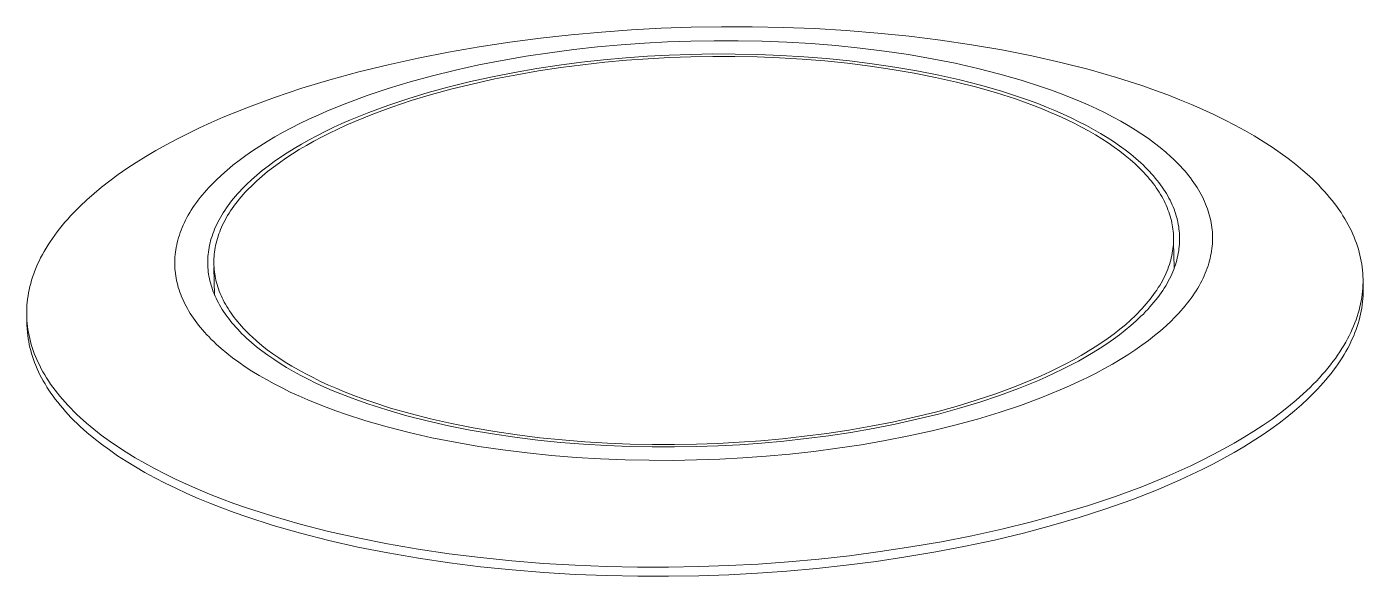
# Model space of a CAD drawing. Header units: millimetres. Extents: x 492 to 7139, y 278 to 5201.
# Drawn here: x 6091.1 to 6111.99, y 2850.26 to 2858.85 of the extents above; entities that cross this region are included whole.
import ezdxf

# ---------------------------------------------------------------- set-up
doc = ezdxf.new("R2010")
doc.units = ezdxf.units.MM
doc.layers.add('ZANO_R', color=7, linetype='Continuous', lineweight=0)

msp = doc.modelspace()

# ---------------------------------------------------------------- linework, layer by layer
at = {"layer": 'ZANO_R'}
for p, q in [((6099.127, 2858.67), (6098.647, 2858.607)), ((6099.605, 2858.723), (6099.127, 2858.67)), ((6100.081, 2858.766), (6099.605, 2858.723)), ((6100.551, 2858.799), (6100.081, 2858.766)), ((6101.015, 2858.824), (6100.551, 2858.799)), ((6101.481, 2858.841), (6101.015, 2858.824)), ((6101.954, 2858.849), (6101.481, 2858.841)), ((6102.435, 2858.848), (6101.954, 2858.849)), ((6102.921, 2858.838), (6102.435, 2858.848)), ((6103.412, 2858.819), (6102.921, 2858.838)), ((6103.904, 2858.79), (6103.412, 2858.819)), ((6104.398, 2858.75), (6103.904, 2858.79)), ((6104.89, 2858.7), (6104.398, 2858.75)), ((6105.379, 2858.64), (6104.89, 2858.7)), ((6097.689, 2858.452), (6097.214, 2858.359)), ((6098.167, 2858.535), (6097.689, 2858.452)), ((6098.647, 2858.607), (6098.167, 2858.535)), ((6098.901, 2858.387), (6099.274, 2858.443)), ((6099.274, 2858.443), (6099.647, 2858.492)), ((6099.647, 2858.492), (6100.018, 2858.533)), ((6100.018, 2858.533), (6100.388, 2858.566)), ((6100.388, 2858.566), (6100.753, 2858.592)), ((6100.753, 2858.592), (6101.114, 2858.612)), ((6101.114, 2858.612), (6101.475, 2858.625)), ((6101.475, 2858.625), (6101.843, 2858.631)), ((6101.843, 2858.631), (6102.216, 2858.63)), ((6102.216, 2858.63), (6102.594, 2858.623)), ((6102.594, 2858.623), (6102.975, 2858.608)), ((6102.975, 2858.608), (6103.357, 2858.585)), ((6103.357, 2858.585), (6103.741, 2858.554)), ((6103.741, 2858.554), (6104.123, 2858.515)), ((6104.123, 2858.515), (6104.503, 2858.468)), ((6104.503, 2858.468), (6104.879, 2858.413)), ((6105.863, 2858.568), (6105.379, 2858.64)), ((6106.339, 2858.486), (6105.863, 2858.568)), ((6106.806, 2858.394), (6106.339, 2858.486)), ((6096.746, 2858.256), (6096.285, 2858.143)), ((6097.214, 2858.359), (6096.746, 2858.256)), ((6097.797, 2858.171), (6098.161, 2858.251)), ((6098.161, 2858.251), (6098.53, 2858.323)), ((6098.53, 2858.323), (6098.901, 2858.387)), ((6099.067, 2858.194), (6099.417, 2858.247)), ((6099.417, 2858.247), (6099.766, 2858.293)), ((6099.443, 2858.211), (6099.788, 2858.256)), ((6099.766, 2858.293), (6100.114, 2858.331)), ((6099.788, 2858.256), (6100.131, 2858.294)), ((6100.114, 2858.331), (6100.46, 2858.362)), ((6100.131, 2858.294), (6100.473, 2858.325)), ((6100.46, 2858.362), (6100.802, 2858.387)), ((6100.473, 2858.325), (6100.811, 2858.349)), ((6100.802, 2858.387), (6101.139, 2858.405)), ((6100.811, 2858.349), (6101.144, 2858.367)), ((6101.139, 2858.405), (6101.478, 2858.417)), ((6101.144, 2858.367), (6101.478, 2858.379)), ((6101.478, 2858.417), (6101.822, 2858.423)), ((6101.478, 2858.379), (6101.819, 2858.384)), ((6101.819, 2858.384), (6102.164, 2858.384)), ((6101.822, 2858.423), (6102.172, 2858.422)), ((6102.164, 2858.384), (6102.513, 2858.377)), ((6102.172, 2858.422), (6102.526, 2858.415)), ((6102.513, 2858.377), (6102.865, 2858.363)), ((6102.526, 2858.415), (6102.882, 2858.401)), ((6102.865, 2858.363), (6103.219, 2858.342)), ((6102.882, 2858.401), (6103.241, 2858.38)), ((6103.219, 2858.342), (6103.574, 2858.314)), ((6103.241, 2858.38), (6103.6, 2858.351)), ((6103.574, 2858.314), (6103.927, 2858.278)), ((6103.6, 2858.351), (6103.958, 2858.315)), ((6103.927, 2858.278), (6104.279, 2858.234)), ((6103.958, 2858.315), (6104.313, 2858.271)), ((6104.279, 2858.234), (6104.626, 2858.183)), ((6104.313, 2858.271), (6104.665, 2858.219)), ((6104.879, 2858.413), (6105.249, 2858.349)), ((6105.249, 2858.349), (6105.611, 2858.278)), ((6105.611, 2858.278), (6105.965, 2858.198)), ((6107.262, 2858.291), (6106.806, 2858.394)), ((6107.705, 2858.178), (6107.262, 2858.291)), ((6095.834, 2858.02), (6095.395, 2857.887)), ((6096.285, 2858.143), (6095.834, 2858.02)), ((6097.089, 2857.987), (6097.439, 2858.083)), ((6097.439, 2858.083), (6097.797, 2858.171)), ((6098.034, 2857.992), (6098.375, 2858.067)), ((6098.077, 2857.959), (6098.414, 2858.033)), ((6098.375, 2858.067), (6098.72, 2858.134)), ((6098.414, 2858.033), (6098.755, 2858.099)), ((6098.72, 2858.134), (6099.067, 2858.194)), ((6098.755, 2858.099), (6099.098, 2858.159)), ((6099.098, 2858.159), (6099.443, 2858.211)), ((6104.626, 2858.183), (6104.968, 2858.124)), ((6104.665, 2858.219), (6105.012, 2858.159)), ((6104.968, 2858.124), (6105.304, 2858.058)), ((6105.012, 2858.159), (6105.352, 2858.092)), ((6105.304, 2858.058), (6105.631, 2857.984)), ((6105.352, 2858.092), (6105.683, 2858.017)), ((6105.683, 2858.017), (6106.005, 2857.935)), ((6105.965, 2858.198), (6106.309, 2858.11)), ((6106.309, 2858.11), (6106.641, 2858.015)), ((6108.132, 2858.055), (6107.705, 2858.178)), ((6108.542, 2857.923), (6108.132, 2858.055)), ((6095.395, 2857.887), (6094.97, 2857.745)), ((6096.418, 2857.774), (6096.748, 2857.884)), ((6096.748, 2857.884), (6097.089, 2857.987)), ((6097.051, 2857.723), (6097.371, 2857.82)), ((6097.371, 2857.82), (6097.699, 2857.909)), ((6097.423, 2857.789), (6097.746, 2857.877)), ((6097.699, 2857.909), (6098.034, 2857.992)), ((6097.746, 2857.877), (6098.077, 2857.959)), ((6105.631, 2857.984), (6105.949, 2857.903)), ((6105.949, 2857.903), (6106.256, 2857.814)), ((6106.005, 2857.935), (6106.316, 2857.846)), ((6106.256, 2857.814), (6106.551, 2857.72)), ((6106.316, 2857.846), (6106.614, 2857.749)), ((6106.641, 2858.015), (6106.96, 2857.912)), ((6106.96, 2857.912), (6107.113, 2857.858)), ((6107.113, 2857.858), (6107.264, 2857.802)), ((6108.74, 2857.854), (6108.542, 2857.923)), ((6108.934, 2857.782), (6108.74, 2857.854)), ((6094.97, 2857.745), (6094.56, 2857.594)), ((6095.796, 2857.533), (6096.1, 2857.656)), ((6096.1, 2857.656), (6096.418, 2857.774)), ((6096.444, 2857.51), (6096.742, 2857.62)), ((6096.742, 2857.62), (6097.051, 2857.723)), ((6096.802, 2857.592), (6097.107, 2857.694)), ((6097.107, 2857.694), (6097.423, 2857.789)), ((6106.551, 2857.72), (6106.693, 2857.67)), ((6106.614, 2857.749), (6106.758, 2857.699)), ((6106.693, 2857.67), (6106.832, 2857.618)), ((6106.758, 2857.699), (6106.899, 2857.647)), ((6106.832, 2857.618), (6106.967, 2857.565)), ((6106.899, 2857.647), (6107.036, 2857.593)), ((6107.264, 2857.802), (6107.41, 2857.745)), ((6107.41, 2857.745), (6107.552, 2857.687)), ((6107.552, 2857.687), (6107.69, 2857.626)), ((6107.69, 2857.626), (6107.823, 2857.565)), ((6109.122, 2857.709), (6108.934, 2857.782)), ((6109.305, 2857.633), (6109.122, 2857.709)), ((6109.482, 2857.556), (6109.305, 2857.633)), ((6094.168, 2857.435), (6093.979, 2857.353)), ((6094.56, 2857.594), (6094.168, 2857.435)), ((6095.367, 2857.336), (6095.506, 2857.403)), ((6095.506, 2857.403), (6095.649, 2857.469)), ((6095.649, 2857.469), (6095.796, 2857.533)), ((6096.022, 2857.334), (6096.159, 2857.394)), ((6096.159, 2857.394), (6096.444, 2857.51)), ((6096.226, 2857.369), (6096.508, 2857.483)), ((6096.508, 2857.483), (6096.802, 2857.592)), ((6106.967, 2857.565), (6107.098, 2857.511)), ((6107.036, 2857.593), (6107.169, 2857.538)), ((6107.098, 2857.511), (6107.226, 2857.455)), ((6107.169, 2857.538), (6107.298, 2857.482)), ((6107.226, 2857.455), (6107.349, 2857.399)), ((6107.298, 2857.482), (6107.423, 2857.424)), ((6107.349, 2857.399), (6107.469, 2857.34)), ((6107.423, 2857.424), (6107.544, 2857.365)), ((6107.823, 2857.565), (6107.953, 2857.502)), ((6107.953, 2857.502), (6108.077, 2857.438)), ((6108.077, 2857.438), (6108.197, 2857.372)), ((6109.654, 2857.476), (6109.482, 2857.556)), ((6109.821, 2857.395), (6109.654, 2857.476)), ((6109.981, 2857.313), (6109.821, 2857.395)), ((6093.617, 2857.182), (6093.443, 2857.094)), ((6093.795, 2857.268), (6093.617, 2857.182)), ((6093.979, 2857.353), (6093.795, 2857.268)), ((6094.976, 2857.128), (6095.102, 2857.199)), ((6095.102, 2857.199), (6095.232, 2857.268)), ((6095.232, 2857.268), (6095.367, 2857.336)), ((6095.632, 2857.146), (6095.758, 2857.21)), ((6095.705, 2857.124), (6095.83, 2857.187)), ((6095.758, 2857.21), (6095.888, 2857.273)), ((6095.83, 2857.187), (6095.958, 2857.249)), ((6095.888, 2857.273), (6096.022, 2857.334)), ((6095.958, 2857.249), (6096.09, 2857.31)), ((6096.09, 2857.31), (6096.226, 2857.369)), ((6107.469, 2857.34), (6107.584, 2857.281)), ((6107.544, 2857.365), (6107.661, 2857.305)), ((6107.584, 2857.281), (6107.695, 2857.22)), ((6107.661, 2857.305), (6107.773, 2857.244)), ((6107.695, 2857.22), (6107.802, 2857.159)), ((6107.773, 2857.244), (6107.881, 2857.182)), ((6107.881, 2857.182), (6107.985, 2857.119)), ((6108.197, 2857.372), (6108.312, 2857.306)), ((6108.312, 2857.306), (6108.423, 2857.238)), ((6108.423, 2857.238), (6108.529, 2857.17)), ((6110.136, 2857.228), (6109.981, 2857.313)), ((6110.284, 2857.143), (6110.136, 2857.228)), ((6093.275, 2857.005), (6093.113, 2856.914)), ((6093.443, 2857.094), (6093.275, 2857.005)), ((6094.626, 2856.91), (6094.738, 2856.984)), ((6094.738, 2856.984), (6094.855, 2857.056)), ((6094.855, 2857.056), (6094.976, 2857.128)), ((6095.278, 2856.948), (6095.392, 2857.015)), ((6095.356, 2856.928), (6095.468, 2856.995)), ((6095.392, 2857.015), (6095.51, 2857.081)), ((6095.468, 2856.995), (6095.585, 2857.06)), ((6095.51, 2857.081), (6095.632, 2857.146)), ((6095.585, 2857.06), (6095.705, 2857.124)), ((6107.802, 2857.159), (6107.904, 2857.096)), ((6107.904, 2857.096), (6108.002, 2857.033)), ((6107.985, 2857.119), (6108.084, 2857.054)), ((6108.002, 2857.033), (6108.095, 2856.969)), ((6108.084, 2857.054), (6108.178, 2856.989)), ((6108.178, 2856.989), (6108.268, 2856.924)), ((6108.529, 2857.17), (6108.629, 2857.1)), ((6108.629, 2857.1), (6108.725, 2857.03)), ((6108.725, 2857.03), (6108.816, 2856.959)), ((6110.426, 2857.056), (6110.284, 2857.143)), ((6110.563, 2856.968), (6110.426, 2857.056)), ((6092.957, 2856.822), (6092.806, 2856.728)), ((6093.113, 2856.914), (6092.957, 2856.822)), ((6094.416, 2856.76), (6094.519, 2856.835)), ((6094.519, 2856.835), (6094.626, 2856.91)), ((6094.963, 2856.741), (6095.064, 2856.811)), ((6095.045, 2856.724), (6095.145, 2856.793)), ((6095.064, 2856.811), (6095.169, 2856.88)), ((6095.145, 2856.793), (6095.248, 2856.861)), ((6095.169, 2856.88), (6095.278, 2856.948)), ((6095.248, 2856.861), (6095.356, 2856.928)), ((6108.095, 2856.969), (6108.184, 2856.904)), ((6108.184, 2856.904), (6108.268, 2856.838)), ((6108.268, 2856.924), (6108.353, 2856.857)), ((6108.268, 2856.838), (6108.347, 2856.772)), ((6108.347, 2856.772), (6108.422, 2856.705)), ((6108.353, 2856.857), (6108.434, 2856.79)), ((6108.434, 2856.79), (6108.509, 2856.722)), ((6108.816, 2856.959), (6108.902, 2856.887)), ((6108.902, 2856.887), (6108.983, 2856.815)), ((6108.983, 2856.815), (6109.022, 2856.779)), ((6109.022, 2856.779), (6109.059, 2856.743)), ((6110.692, 2856.878), (6110.563, 2856.968)), ((6110.816, 2856.788), (6110.692, 2856.878)), ((6110.933, 2856.696), (6110.816, 2856.788)), ((6092.662, 2856.633), (6092.524, 2856.537)), ((6092.806, 2856.728), (6092.662, 2856.633)), ((6094.139, 2856.53), (6094.226, 2856.608)), ((6094.226, 2856.608), (6094.319, 2856.684)), ((6094.319, 2856.684), (6094.416, 2856.76)), ((6094.69, 2856.528), (6094.776, 2856.6)), ((6094.775, 2856.513), (6094.86, 2856.584)), ((6094.776, 2856.6), (6094.867, 2856.671)), ((6094.86, 2856.584), (6094.951, 2856.654)), ((6094.867, 2856.671), (6094.963, 2856.741)), ((6094.951, 2856.654), (6095.045, 2856.724)), ((6108.422, 2856.705), (6108.458, 2856.672)), ((6108.458, 2856.672), (6108.492, 2856.638)), ((6108.492, 2856.638), (6108.526, 2856.604)), ((6108.509, 2856.722), (6108.546, 2856.688)), ((6108.526, 2856.604), (6108.558, 2856.57)), ((6108.546, 2856.688), (6108.581, 2856.654)), ((6108.558, 2856.57), (6108.589, 2856.536)), ((6108.581, 2856.654), (6108.614, 2856.62)), ((6108.614, 2856.62), (6108.647, 2856.586)), ((6108.647, 2856.586), (6108.679, 2856.551)), ((6109.059, 2856.743), (6109.096, 2856.706)), ((6109.096, 2856.706), (6109.13, 2856.669)), ((6109.13, 2856.669), (6109.164, 2856.633)), ((6109.164, 2856.633), (6109.197, 2856.596)), ((6109.197, 2856.596), (6109.228, 2856.559)), ((6109.228, 2856.559), (6109.258, 2856.522)), ((6111.044, 2856.604), (6110.933, 2856.696)), ((6111.148, 2856.511), (6111.044, 2856.604)), ((6092.392, 2856.44), (6092.266, 2856.342)), ((6092.524, 2856.537), (6092.392, 2856.44)), ((6093.942, 2856.336), (6093.979, 2856.375)), ((6093.979, 2856.375), (6094.056, 2856.453)), ((6094.056, 2856.453), (6094.139, 2856.53)), ((6094.458, 2856.31), (6094.53, 2856.383)), ((6094.53, 2856.383), (6094.608, 2856.456)), ((6094.546, 2856.298), (6094.618, 2856.37)), ((6094.608, 2856.456), (6094.69, 2856.528)), ((6094.618, 2856.37), (6094.694, 2856.442)), ((6094.694, 2856.442), (6094.775, 2856.513)), ((6108.589, 2856.536), (6108.619, 2856.502)), ((6108.619, 2856.502), (6108.648, 2856.468)), ((6108.648, 2856.468), (6108.676, 2856.434)), ((6108.676, 2856.434), (6108.702, 2856.4)), ((6108.679, 2856.551), (6108.709, 2856.517)), ((6108.702, 2856.4), (6108.728, 2856.366)), ((6108.709, 2856.517), (6108.738, 2856.482)), ((6108.728, 2856.366), (6108.752, 2856.332)), ((6108.738, 2856.482), (6108.766, 2856.448)), ((6108.766, 2856.448), (6108.793, 2856.413)), ((6108.793, 2856.413), (6108.819, 2856.379)), ((6108.819, 2856.379), (6108.844, 2856.344)), ((6108.844, 2856.344), (6108.867, 2856.309)), ((6109.258, 2856.522), (6109.287, 2856.485)), ((6109.287, 2856.485), (6109.314, 2856.448)), ((6109.314, 2856.448), (6109.34, 2856.411)), ((6109.34, 2856.411), (6109.366, 2856.374)), ((6109.366, 2856.374), (6109.39, 2856.337)), ((6111.198, 2856.464), (6111.148, 2856.511)), ((6111.246, 2856.418), (6111.198, 2856.464)), ((6111.293, 2856.371), (6111.246, 2856.418)), ((6111.338, 2856.323), (6111.293, 2856.371)), ((6092.035, 2856.144), (6091.929, 2856.045)), ((6092.147, 2856.244), (6092.035, 2856.144)), ((6092.266, 2856.342), (6092.147, 2856.244)), ((6093.748, 2856.1), (6093.777, 2856.14)), ((6093.777, 2856.14), (6093.808, 2856.179)), ((6093.808, 2856.179), (6093.839, 2856.218)), ((6093.839, 2856.218), (6093.872, 2856.258)), ((6093.872, 2856.258), (6093.907, 2856.297)), ((6093.907, 2856.297), (6093.942, 2856.336)), ((6094.298, 2856.127), (6094.327, 2856.163)), ((6094.327, 2856.163), (6094.358, 2856.2)), ((6094.358, 2856.2), (6094.39, 2856.237)), ((6094.388, 2856.117), (6094.417, 2856.153)), ((6094.39, 2856.237), (6094.424, 2856.273)), ((6094.417, 2856.153), (6094.448, 2856.189)), ((6094.424, 2856.273), (6094.458, 2856.31)), ((6094.448, 2856.189), (6094.479, 2856.226)), ((6094.479, 2856.226), (6094.512, 2856.262)), ((6094.512, 2856.262), (6094.546, 2856.298)), ((6108.752, 2856.332), (6108.776, 2856.297)), ((6108.776, 2856.297), (6108.798, 2856.263)), ((6108.798, 2856.263), (6108.819, 2856.229)), ((6108.819, 2856.229), (6108.839, 2856.195)), ((6108.839, 2856.195), (6108.858, 2856.16)), ((6108.858, 2856.16), (6108.875, 2856.126)), ((6108.867, 2856.309), (6108.89, 2856.275)), ((6108.89, 2856.275), (6108.911, 2856.24)), ((6108.911, 2856.24), (6108.931, 2856.205)), ((6108.931, 2856.205), (6108.95, 2856.171)), ((6108.95, 2856.171), (6108.969, 2856.136)), ((6108.969, 2856.136), (6108.985, 2856.101)), ((6109.39, 2856.337), (6109.412, 2856.3)), ((6109.412, 2856.3), (6109.434, 2856.263)), ((6109.434, 2856.263), (6109.454, 2856.226)), ((6109.454, 2856.226), (6109.474, 2856.189)), ((6109.474, 2856.189), (6109.492, 2856.152)), ((6109.492, 2856.152), (6109.509, 2856.115)), ((6111.381, 2856.276), (6111.338, 2856.323)), ((6111.423, 2856.229), (6111.381, 2856.276)), ((6111.463, 2856.181), (6111.423, 2856.229)), ((6111.502, 2856.134), (6111.463, 2856.181)), ((6091.829, 2855.944), (6091.782, 2855.894)), ((6091.929, 2856.045), (6091.829, 2855.944)), ((6093.621, 2855.904), (6093.644, 2855.943)), ((6093.644, 2855.943), (6093.668, 2855.982)), ((6093.668, 2855.982), (6093.694, 2856.022)), ((6093.694, 2856.022), (6093.72, 2856.061)), ((6093.72, 2856.061), (6093.748, 2856.1)), ((6094.144, 2855.906), (6094.167, 2855.942)), ((6094.167, 2855.942), (6094.191, 2855.979)), ((6094.191, 2855.979), (6094.216, 2856.016)), ((6094.216, 2856.016), (6094.242, 2856.053)), ((6094.236, 2855.899), (6094.259, 2855.935)), ((6094.242, 2856.053), (6094.269, 2856.09)), ((6094.259, 2855.935), (6094.282, 2855.971)), ((6094.269, 2856.09), (6094.298, 2856.127)), ((6094.282, 2855.971), (6094.307, 2856.008)), ((6094.307, 2856.008), (6094.333, 2856.044)), ((6094.333, 2856.044), (6094.36, 2856.081)), ((6094.36, 2856.081), (6094.388, 2856.117)), ((6108.875, 2856.126), (6108.892, 2856.092)), ((6108.892, 2856.092), (6108.908, 2856.058)), ((6108.908, 2856.058), (6108.922, 2856.024)), ((6108.922, 2856.024), (6108.936, 2855.989)), ((6108.936, 2855.989), (6108.949, 2855.955)), ((6108.949, 2855.955), (6108.96, 2855.921)), ((6108.985, 2856.101), (6109.001, 2856.067)), ((6109.001, 2856.067), (6109.016, 2856.032)), ((6109.016, 2856.032), (6109.03, 2855.998)), ((6109.03, 2855.998), (6109.043, 2855.963)), ((6109.043, 2855.963), (6109.054, 2855.929)), ((6109.054, 2855.929), (6109.065, 2855.894)), ((6109.509, 2856.115), (6109.524, 2856.078)), ((6109.524, 2856.078), (6109.539, 2856.041)), ((6109.539, 2856.041), (6109.553, 2856.004)), ((6109.553, 2856.004), (6109.565, 2855.968)), ((6109.565, 2855.968), (6109.577, 2855.931)), ((6109.577, 2855.931), (6109.587, 2855.894)), ((6111.539, 2856.086), (6111.502, 2856.134)), ((6111.574, 2856.039), (6111.539, 2856.086)), ((6111.608, 2855.991), (6111.574, 2856.039)), ((6111.641, 2855.943), (6111.608, 2855.991)), ((6111.671, 2855.896), (6111.641, 2855.943)), ((6091.649, 2855.742), (6091.608, 2855.692)), ((6091.692, 2855.793), (6091.649, 2855.742)), ((6091.736, 2855.843), (6091.692, 2855.793)), ((6091.782, 2855.894), (6091.736, 2855.843)), ((6093.525, 2855.709), (6093.541, 2855.748)), ((6093.541, 2855.748), (6093.56, 2855.787)), ((6093.56, 2855.787), (6093.579, 2855.826)), ((6093.579, 2855.826), (6093.599, 2855.865)), ((6093.599, 2855.865), (6093.621, 2855.904)), ((6094.033, 2855.686), (6094.048, 2855.722)), ((6094.048, 2855.722), (6094.065, 2855.759)), ((6094.065, 2855.759), (6094.083, 2855.796)), ((6094.083, 2855.796), (6094.102, 2855.832)), ((6094.102, 2855.832), (6094.123, 2855.869)), ((6094.123, 2855.869), (6094.144, 2855.906)), ((6094.126, 2855.682), (6094.142, 2855.718)), ((6094.142, 2855.718), (6094.158, 2855.754)), ((6094.158, 2855.754), (6094.176, 2855.79)), ((6094.176, 2855.79), (6094.195, 2855.826)), ((6094.195, 2855.826), (6094.215, 2855.863)), ((6094.215, 2855.863), (6094.236, 2855.899)), ((6108.96, 2855.921), (6108.971, 2855.888)), ((6108.971, 2855.888), (6108.98, 2855.854)), ((6108.98, 2855.854), (6108.989, 2855.82)), ((6108.989, 2855.82), (6108.996, 2855.786)), ((6108.996, 2855.786), (6109.003, 2855.753)), ((6109.003, 2855.753), (6109.008, 2855.719)), ((6109.008, 2855.719), (6109.013, 2855.686)), ((6109.065, 2855.894), (6109.075, 2855.86)), ((6109.075, 2855.86), (6109.083, 2855.826)), ((6109.083, 2855.826), (6109.091, 2855.792)), ((6109.091, 2855.792), (6109.097, 2855.758)), ((6109.097, 2855.758), (6109.103, 2855.724)), ((6109.103, 2855.724), (6109.108, 2855.69)), ((6109.587, 2855.894), (6109.596, 2855.858)), ((6109.596, 2855.858), (6109.604, 2855.822)), ((6109.604, 2855.822), (6109.611, 2855.785)), ((6109.611, 2855.785), (6109.617, 2855.749)), ((6109.617, 2855.749), (6109.622, 2855.713)), ((6111.701, 2855.848), (6111.671, 2855.896)), ((6111.729, 2855.8), (6111.701, 2855.848)), ((6111.755, 2855.752), (6111.729, 2855.8)), ((6111.78, 2855.705), (6111.755, 2855.752)), ((6091.496, 2855.54), (6091.461, 2855.489)), ((6091.532, 2855.591), (6091.496, 2855.54)), ((6091.569, 2855.641), (6091.532, 2855.591)), ((6091.608, 2855.692), (6091.569, 2855.641)), ((6093.448, 2855.477), (6093.458, 2855.515)), ((6093.458, 2855.515), (6093.469, 2855.554)), ((6093.469, 2855.554), (6093.481, 2855.592)), ((6093.481, 2855.592), (6093.495, 2855.631)), ((6093.495, 2855.631), (6093.509, 2855.67)), ((6093.509, 2855.67), (6093.525, 2855.709)), ((6093.97, 2855.505), (6093.981, 2855.541)), ((6093.981, 2855.541), (6093.992, 2855.577)), ((6093.992, 2855.577), (6094.004, 2855.613)), ((6094.004, 2855.613), (6094.018, 2855.65)), ((6094.018, 2855.65), (6094.033, 2855.686)), ((6094.065, 2855.503), (6094.075, 2855.539)), ((6094.075, 2855.539), (6094.086, 2855.574)), ((6094.086, 2855.574), (6094.098, 2855.61)), ((6094.098, 2855.61), (6094.112, 2855.646)), ((6094.112, 2855.646), (6094.126, 2855.682)), ((6109.013, 2855.686), (6109.017, 2855.652)), ((6109.017, 2855.652), (6109.02, 2855.619)), ((6109.02, 2855.619), (6109.022, 2855.585)), ((6109.022, 2855.585), (6109.023, 2855.551)), ((6109.023, 2855.517), (6109.022, 2855.483)), ((6109.023, 2855.551), (6109.023, 2855.517)), ((6109.108, 2855.69), (6109.112, 2855.656)), ((6109.112, 2855.656), (6109.115, 2855.622)), ((6109.115, 2855.622), (6109.117, 2855.588)), ((6109.117, 2855.588), (6109.118, 2855.554)), ((6109.118, 2855.519), (6109.117, 2855.484)), ((6109.118, 2855.554), (6109.118, 2855.519)), ((6109.622, 2855.713), (6109.627, 2855.677)), ((6109.627, 2855.677), (6109.63, 2855.641)), ((6109.63, 2855.641), (6109.632, 2855.604)), ((6109.632, 2855.604), (6109.633, 2855.567)), ((6109.633, 2855.53), (6109.632, 2855.493)), ((6109.633, 2855.567), (6109.633, 2855.53)), ((6111.803, 2855.657), (6111.78, 2855.705)), ((6111.825, 2855.609), (6111.803, 2855.657)), ((6111.845, 2855.562), (6111.825, 2855.609)), ((6111.864, 2855.514), (6111.845, 2855.562)), ((6111.882, 2855.467), (6111.864, 2855.514)), ((6091.368, 2855.338), (6091.34, 2855.287)), ((6091.397, 2855.388), (6091.368, 2855.338)), ((6091.428, 2855.439), (6091.397, 2855.388)), ((6091.461, 2855.489), (6091.428, 2855.439)), ((6093.416, 2855.287), (6093.42, 2855.325)), ((6093.42, 2855.325), (6093.426, 2855.363)), ((6093.426, 2855.363), (6093.432, 2855.401)), ((6093.432, 2855.401), (6093.44, 2855.439)), ((6093.44, 2855.439), (6093.448, 2855.477)), ((6093.931, 2855.292), (6093.935, 2855.327)), ((6093.935, 2855.327), (6093.94, 2855.362)), ((6093.94, 2855.362), (6093.946, 2855.398)), ((6093.946, 2855.398), (6093.953, 2855.433)), ((6093.953, 2855.433), (6093.961, 2855.469)), ((6093.961, 2855.469), (6093.97, 2855.505)), ((6094.026, 2855.292), (6094.03, 2855.327)), ((6094.03, 2855.327), (6094.035, 2855.362)), ((6094.035, 2855.362), (6094.041, 2855.397)), ((6094.041, 2855.397), (6094.048, 2855.432)), ((6094.048, 2855.432), (6094.056, 2855.468)), ((6094.056, 2855.468), (6094.065, 2855.503)), ((6109.002, 2855.309), (6108.995, 2855.274)), ((6109.008, 2855.344), (6109.002, 2855.309)), ((6109.013, 2855.379), (6109.008, 2855.344)), ((6109.017, 2855.414), (6109.013, 2855.379)), ((6109.02, 2855.448), (6109.017, 2855.414)), ((6109.022, 2855.483), (6109.02, 2855.448)), ((6109.024, 2855.483), (6109.035, 2855.081)), ((6109.097, 2855.308), (6109.09, 2855.273)), ((6109.103, 2855.344), (6109.097, 2855.308)), ((6109.108, 2855.379), (6109.103, 2855.344)), ((6109.112, 2855.414), (6109.108, 2855.379)), ((6109.115, 2855.449), (6109.112, 2855.414)), ((6109.117, 2855.484), (6109.115, 2855.449)), ((6109.611, 2855.305), (6109.603, 2855.267)), ((6109.617, 2855.343), (6109.611, 2855.305)), ((6109.622, 2855.381), (6109.617, 2855.343)), ((6109.627, 2855.419), (6109.622, 2855.381)), ((6109.63, 2855.456), (6109.627, 2855.419)), ((6109.632, 2855.493), (6109.63, 2855.456)), ((6111.898, 2855.42), (6111.882, 2855.467)), ((6111.912, 2855.373), (6111.898, 2855.42)), ((6111.926, 2855.325), (6111.912, 2855.373)), ((6111.937, 2855.278), (6111.926, 2855.325)), ((6091.265, 2855.136), (6091.244, 2855.086)), ((6091.289, 2855.187), (6091.265, 2855.136)), ((6091.313, 2855.237), (6091.289, 2855.187)), ((6091.34, 2855.287), (6091.313, 2855.237)), ((6093.41, 2855.176), (6093.411, 2855.213)), ((6093.41, 2855.139), (6093.41, 2855.176)), ((6093.411, 2855.102), (6093.41, 2855.139)), ((6093.411, 2855.213), (6093.413, 2855.25)), ((6093.413, 2855.065), (6093.411, 2855.102)), ((6093.413, 2855.25), (6093.416, 2855.287)), ((6093.925, 2855.187), (6093.926, 2855.222)), ((6093.925, 2855.152), (6093.925, 2855.187)), ((6093.926, 2855.118), (6093.925, 2855.152)), ((6093.926, 2855.222), (6093.928, 2855.257)), ((6093.928, 2855.084), (6093.926, 2855.118)), ((6093.928, 2855.257), (6093.931, 2855.292)), ((6094.02, 2855.189), (6094.021, 2855.223)), ((6094.02, 2855.155), (6094.02, 2855.189)), ((6094.021, 2855.121), (6094.02, 2855.155)), ((6094.021, 2855.223), (6094.023, 2855.258)), ((6094.023, 2855.087), (6094.021, 2855.121)), ((6094.023, 2855.258), (6094.026, 2855.292)), ((6108.945, 2855.096), (6108.932, 2855.06)), ((6108.957, 2855.132), (6108.945, 2855.096)), ((6108.968, 2855.167), (6108.957, 2855.132)), ((6108.978, 2855.203), (6108.968, 2855.167)), ((6108.987, 2855.238), (6108.978, 2855.203)), ((6108.995, 2855.274), (6108.987, 2855.238)), ((6109.039, 2855.093), (6109.025, 2855.056)), ((6109.051, 2855.129), (6109.039, 2855.093)), ((6109.063, 2855.165), (6109.051, 2855.129)), ((6109.073, 2855.201), (6109.063, 2855.165)), ((6109.082, 2855.237), (6109.073, 2855.201)), ((6109.09, 2855.273), (6109.082, 2855.237)), ((6109.562, 2855.114), (6109.549, 2855.075)), ((6109.574, 2855.152), (6109.562, 2855.114)), ((6109.585, 2855.191), (6109.574, 2855.152)), ((6109.595, 2855.229), (6109.585, 2855.191)), ((6109.603, 2855.267), (6109.595, 2855.229)), ((6111.948, 2855.232), (6111.937, 2855.278)), ((6111.957, 2855.185), (6111.948, 2855.232)), ((6111.965, 2855.138), (6111.957, 2855.185)), ((6111.971, 2855.092), (6111.965, 2855.138)), ((6111.977, 2855.045), (6111.971, 2855.092)), ((6091.172, 2854.887), (6091.158, 2854.837)), ((6091.188, 2854.936), (6091.172, 2854.887)), ((6091.205, 2854.986), (6091.188, 2854.936)), ((6091.223, 2855.036), (6091.205, 2854.986)), ((6091.244, 2855.086), (6091.223, 2855.036)), ((6093.416, 2855.029), (6093.413, 2855.065)), ((6093.42, 2854.993), (6093.416, 2855.029)), ((6093.425, 2854.957), (6093.42, 2854.993)), ((6093.431, 2854.921), (6093.425, 2854.957)), ((6093.438, 2854.884), (6093.431, 2854.921)), ((6093.446, 2854.848), (6093.438, 2854.884)), ((6093.93, 2855.05), (6093.928, 2855.084)), ((6093.934, 2855.016), (6093.93, 2855.05)), ((6093.939, 2854.982), (6093.934, 2855.016)), ((6093.944, 2854.948), (6093.939, 2854.982)), ((6093.951, 2854.914), (6093.944, 2854.948)), ((6093.959, 2854.88), (6093.951, 2854.914)), ((6094.033, 2854.656), (6094.022, 2855.087)), ((6094.025, 2855.054), (6094.023, 2855.087)), ((6094.029, 2855.02), (6094.025, 2855.054)), ((6094.034, 2854.987), (6094.029, 2855.02)), ((6094.039, 2854.953), (6094.034, 2854.987)), ((6094.046, 2854.92), (6094.039, 2854.953)), ((6094.053, 2854.886), (6094.046, 2854.92)), ((6094.062, 2854.852), (6094.053, 2854.886)), ((6108.867, 2854.916), (6108.849, 2854.88)), ((6108.885, 2854.952), (6108.867, 2854.916)), ((6108.902, 2854.988), (6108.885, 2854.952)), ((6108.917, 2855.024), (6108.902, 2854.988)), ((6108.932, 2855.06), (6108.917, 2855.024)), ((6108.96, 2854.91), (6108.941, 2854.874)), ((6108.978, 2854.947), (6108.96, 2854.91)), ((6108.995, 2854.984), (6108.978, 2854.947)), ((6109.011, 2855.02), (6108.995, 2854.984)), ((6109.025, 2855.056), (6109.011, 2855.02)), ((6109.484, 2854.919), (6109.465, 2854.88)), ((6109.502, 2854.958), (6109.484, 2854.919)), ((6109.519, 2854.997), (6109.502, 2854.958)), ((6109.534, 2855.036), (6109.519, 2854.997)), ((6109.549, 2855.075), (6109.534, 2855.036)), ((6111.981, 2854.999), (6111.977, 2855.045)), ((6111.983, 2854.951), (6111.981, 2854.999)), ((6111.985, 2854.904), (6111.983, 2854.951)), ((6111.985, 2854.857), (6111.985, 2854.904)), ((6091.124, 2854.69), (6091.116, 2854.641)), ((6091.134, 2854.739), (6091.124, 2854.69)), ((6091.145, 2854.788), (6091.134, 2854.739)), ((6091.158, 2854.837), (6091.145, 2854.788)), ((6093.455, 2854.812), (6093.446, 2854.848)), ((6093.465, 2854.775), (6093.455, 2854.812)), ((6093.476, 2854.738), (6093.465, 2854.775)), ((6093.489, 2854.702), (6093.476, 2854.738)), ((6093.502, 2854.665), (6093.489, 2854.702)), ((6093.967, 2854.846), (6093.959, 2854.88)), ((6093.977, 2854.812), (6093.967, 2854.846)), ((6093.987, 2854.777), (6093.977, 2854.812)), ((6093.999, 2854.743), (6093.987, 2854.777)), ((6094.012, 2854.708), (6093.999, 2854.743)), ((6094.025, 2854.674), (6094.012, 2854.708)), ((6094.04, 2854.639), (6094.025, 2854.674)), ((6094.071, 2854.818), (6094.062, 2854.852)), ((6094.082, 2854.785), (6094.071, 2854.818)), ((6094.093, 2854.751), (6094.082, 2854.785)), ((6094.105, 2854.716), (6094.093, 2854.751)), ((6094.119, 2854.682), (6094.105, 2854.716)), ((6094.134, 2854.648), (6094.119, 2854.682)), ((6108.737, 2854.698), (6108.711, 2854.662)), ((6108.762, 2854.734), (6108.737, 2854.698)), ((6108.785, 2854.771), (6108.762, 2854.734)), ((6108.807, 2854.807), (6108.785, 2854.771)), ((6108.828, 2854.69), (6108.802, 2854.653)), ((6108.829, 2854.843), (6108.807, 2854.807)), ((6108.853, 2854.727), (6108.828, 2854.69)), ((6108.849, 2854.88), (6108.829, 2854.843)), ((6108.877, 2854.763), (6108.853, 2854.727)), ((6108.9, 2854.8), (6108.877, 2854.763)), ((6108.921, 2854.837), (6108.9, 2854.8)), ((6108.941, 2854.874), (6108.921, 2854.837)), ((6109.351, 2854.684), (6109.324, 2854.645)), ((6109.376, 2854.723), (6109.351, 2854.684)), ((6109.4, 2854.763), (6109.376, 2854.723)), ((6109.423, 2854.802), (6109.4, 2854.763)), ((6109.445, 2854.841), (6109.423, 2854.802)), ((6109.465, 2854.88), (6109.445, 2854.841)), ((6111.972, 2854.664), (6111.977, 2854.713)), ((6111.977, 2854.713), (6111.981, 2854.761)), ((6111.981, 2854.761), (6111.984, 2854.809)), ((6111.984, 2854.809), (6111.985, 2854.857)), ((6111.986, 2854.856), (6111.988, 2854.779)), ((6111.986, 2854.64), (6111.988, 2854.687)), ((6111.989, 2854.733), (6111.988, 2854.779)), ((6111.988, 2854.687), (6111.989, 2854.733)), ((6091.099, 2854.496), (6091.097, 2854.448)), ((6091.104, 2854.544), (6091.099, 2854.496)), ((6091.109, 2854.592), (6091.104, 2854.544)), ((6091.116, 2854.641), (6091.109, 2854.592)), ((6093.517, 2854.628), (6093.502, 2854.665)), ((6093.533, 2854.591), (6093.517, 2854.628)), ((6093.549, 2854.554), (6093.533, 2854.591)), ((6093.567, 2854.517), (6093.549, 2854.554)), ((6093.587, 2854.48), (6093.567, 2854.517)), ((6093.607, 2854.443), (6093.587, 2854.48)), ((6094.056, 2854.605), (6094.04, 2854.639)), ((6094.073, 2854.57), (6094.056, 2854.605)), ((6094.091, 2854.535), (6094.073, 2854.57)), ((6094.11, 2854.501), (6094.091, 2854.535)), ((6094.13, 2854.466), (6094.11, 2854.501)), ((6094.151, 2854.431), (6094.13, 2854.466)), ((6094.149, 2854.614), (6094.134, 2854.648)), ((6094.166, 2854.58), (6094.149, 2854.614)), ((6094.184, 2854.546), (6094.166, 2854.58)), ((6094.202, 2854.511), (6094.184, 2854.546)), ((6094.222, 2854.477), (6094.202, 2854.511)), ((6094.243, 2854.443), (6094.222, 2854.477)), ((6108.565, 2854.48), (6108.532, 2854.444)), ((6108.597, 2854.516), (6108.565, 2854.48)), ((6108.627, 2854.553), (6108.597, 2854.516)), ((6108.654, 2854.469), (6108.621, 2854.432)), ((6108.656, 2854.589), (6108.627, 2854.553)), ((6108.686, 2854.506), (6108.654, 2854.469)), ((6108.684, 2854.625), (6108.656, 2854.589)), ((6108.711, 2854.662), (6108.684, 2854.625)), ((6108.717, 2854.543), (6108.686, 2854.506)), ((6108.747, 2854.579), (6108.717, 2854.543)), ((6108.775, 2854.616), (6108.747, 2854.579)), ((6108.802, 2854.653), (6108.775, 2854.616)), ((6109.205, 2854.488), (6109.172, 2854.448)), ((6109.237, 2854.527), (6109.205, 2854.488)), ((6109.267, 2854.566), (6109.237, 2854.527)), ((6109.296, 2854.605), (6109.267, 2854.566)), ((6109.324, 2854.645), (6109.296, 2854.605)), ((6111.924, 2854.419), (6111.936, 2854.469)), ((6111.936, 2854.469), (6111.947, 2854.518)), ((6111.947, 2854.518), (6111.957, 2854.567)), ((6111.957, 2854.567), (6111.965, 2854.616)), ((6111.965, 2854.616), (6111.972, 2854.664)), ((6111.965, 2854.452), (6111.972, 2854.5)), ((6111.972, 2854.5), (6111.978, 2854.547)), ((6111.978, 2854.547), (6111.983, 2854.594)), ((6111.983, 2854.594), (6111.986, 2854.64)), ((6091.097, 2854.448), (6091.095, 2854.4)), ((6091.095, 2854.4), (6091.095, 2854.352)), ((6091.095, 2854.352), (6091.097, 2854.305)), ((6091.097, 2854.305), (6091.099, 2854.258)), ((6091.099, 2854.187), (6091.098, 2854.258)), ((6091.099, 2854.258), (6091.103, 2854.211)), ((6093.628, 2854.406), (6093.607, 2854.443)), ((6093.651, 2854.369), (6093.628, 2854.406)), ((6093.675, 2854.332), (6093.651, 2854.369)), ((6093.7, 2854.294), (6093.675, 2854.332)), ((6093.726, 2854.257), (6093.7, 2854.294)), ((6093.754, 2854.22), (6093.726, 2854.257)), ((6094.173, 2854.396), (6094.151, 2854.431)), ((6094.197, 2854.362), (6094.173, 2854.396)), ((6094.222, 2854.327), (6094.197, 2854.362)), ((6094.247, 2854.292), (6094.222, 2854.327)), ((6094.265, 2854.408), (6094.243, 2854.443)), ((6094.274, 2854.258), (6094.247, 2854.292)), ((6094.289, 2854.374), (6094.265, 2854.408)), ((6094.302, 2854.223), (6094.274, 2854.258)), ((6094.313, 2854.34), (6094.289, 2854.374)), ((6094.338, 2854.306), (6094.313, 2854.34)), ((6094.365, 2854.271), (6094.338, 2854.306)), ((6094.393, 2854.237), (6094.365, 2854.271)), ((6108.351, 2854.264), (6108.27, 2854.192)), ((6108.427, 2854.336), (6108.351, 2854.264)), ((6108.463, 2854.372), (6108.427, 2854.336)), ((6108.514, 2854.323), (6108.437, 2854.25)), ((6108.498, 2854.408), (6108.463, 2854.372)), ((6108.532, 2854.444), (6108.498, 2854.408)), ((6108.551, 2854.359), (6108.514, 2854.323)), ((6108.587, 2854.396), (6108.551, 2854.359)), ((6108.621, 2854.432), (6108.587, 2854.396)), ((6109.028, 2854.292), (6108.989, 2854.253)), ((6109.066, 2854.331), (6109.028, 2854.292)), ((6109.103, 2854.37), (6109.066, 2854.331)), ((6109.138, 2854.409), (6109.103, 2854.37)), ((6109.172, 2854.448), (6109.138, 2854.409)), ((6111.859, 2854.22), (6111.877, 2854.27)), ((6111.877, 2854.27), (6111.894, 2854.32)), ((6111.894, 2854.32), (6111.909, 2854.37)), ((6111.909, 2854.37), (6111.924, 2854.419)), ((6111.909, 2854.213), (6111.923, 2854.261)), ((6111.923, 2854.261), (6111.936, 2854.309)), ((6111.936, 2854.309), (6111.947, 2854.357)), ((6111.947, 2854.357), (6111.957, 2854.405)), ((6111.957, 2854.405), (6111.965, 2854.452)), ((6091.099, 2854.187), (6091.102, 2854.132)), ((6091.102, 2854.132), (6091.106, 2854.077)), ((6091.103, 2854.211), (6091.108, 2854.165)), ((6091.106, 2854.077), (6091.112, 2854.022)), ((6091.108, 2854.165), (6091.114, 2854.118)), ((6091.114, 2854.118), (6091.122, 2854.072)), ((6091.122, 2854.072), (6091.131, 2854.025)), ((6093.783, 2854.183), (6093.754, 2854.22)), ((6093.813, 2854.147), (6093.783, 2854.183)), ((6093.844, 2854.11), (6093.813, 2854.147)), ((6093.876, 2854.073), (6093.844, 2854.11)), ((6093.91, 2854.036), (6093.876, 2854.073)), ((6094.331, 2854.189), (6094.302, 2854.223)), ((6094.362, 2854.154), (6094.331, 2854.189)), ((6094.393, 2854.12), (6094.362, 2854.154)), ((6094.421, 2854.203), (6094.393, 2854.237)), ((6094.426, 2854.086), (6094.393, 2854.12)), ((6094.451, 2854.169), (6094.421, 2854.203)), ((6094.46, 2854.051), (6094.426, 2854.086)), ((6094.482, 2854.135), (6094.451, 2854.169)), ((6094.495, 2854.017), (6094.46, 2854.051)), ((6094.515, 2854.101), (6094.482, 2854.135)), ((6094.548, 2854.068), (6094.515, 2854.101)), ((6094.583, 2854.034), (6094.548, 2854.068)), ((6108.094, 2854.051), (6108, 2853.982)), ((6108.184, 2854.122), (6108.094, 2854.051)), ((6108.269, 2854.106), (6108.178, 2854.035)), ((6108.27, 2854.192), (6108.184, 2854.122)), ((6108.355, 2854.178), (6108.269, 2854.106)), ((6108.437, 2854.25), (6108.355, 2854.178)), ((6108.819, 2854.098), (6108.727, 2854.021)), ((6108.906, 2854.175), (6108.819, 2854.098)), ((6108.989, 2854.253), (6108.906, 2854.175)), ((6111.769, 2854.02), (6111.794, 2854.07)), ((6111.794, 2854.07), (6111.817, 2854.12)), ((6111.817, 2854.12), (6111.838, 2854.17)), ((6111.838, 2854.17), (6111.859, 2854.22)), ((6111.839, 2854.019), (6111.858, 2854.068)), ((6111.858, 2854.068), (6111.877, 2854.116)), ((6111.877, 2854.116), (6111.893, 2854.165)), ((6111.893, 2854.165), (6111.909, 2854.213)), ((6091.112, 2854.022), (6091.118, 2853.976)), ((6091.118, 2853.976), (6091.126, 2853.929)), ((6091.126, 2853.929), (6091.135, 2853.882)), ((6091.131, 2854.025), (6091.142, 2853.978)), ((6091.135, 2853.882), (6091.145, 2853.835)), ((6091.142, 2853.978), (6091.153, 2853.931)), ((6091.153, 2853.931), (6091.166, 2853.884)), ((6091.166, 2853.884), (6091.181, 2853.837)), ((6091.181, 2853.837), (6091.197, 2853.789)), ((6093.945, 2854), (6093.91, 2854.036)), ((6093.981, 2853.963), (6093.945, 2854)), ((6094.018, 2853.927), (6093.981, 2853.963)), ((6094.057, 2853.89), (6094.018, 2853.927)), ((6094.137, 2853.818), (6094.057, 2853.89)), ((6094.531, 2853.983), (6094.495, 2854.017)), ((6094.607, 2853.915), (6094.531, 2853.983)), ((6094.618, 2854), (6094.583, 2854.034)), ((6094.687, 2853.848), (6094.607, 2853.915)), ((6094.693, 2853.933), (6094.618, 2854)), ((6094.772, 2853.782), (6094.687, 2853.848)), ((6094.772, 2853.867), (6094.693, 2853.933)), ((6094.856, 2853.801), (6094.772, 2853.867)), ((6107.797, 2853.844), (6107.689, 2853.777)), ((6107.901, 2853.913), (6107.797, 2853.844)), ((6107.981, 2853.894), (6107.877, 2853.825)), ((6108, 2853.982), (6107.901, 2853.913)), ((6108.082, 2853.964), (6107.981, 2853.894)), ((6108.178, 2854.035), (6108.082, 2853.964)), ((6108.527, 2853.87), (6108.42, 2853.795)), ((6108.629, 2853.945), (6108.527, 2853.87)), ((6108.727, 2854.021), (6108.629, 2853.945)), ((6111.655, 2853.818), (6111.686, 2853.868)), ((6111.686, 2853.868), (6111.715, 2853.919)), ((6111.715, 2853.919), (6111.743, 2853.969)), ((6111.743, 2853.969), (6111.769, 2854.02)), ((6111.745, 2853.824), (6111.771, 2853.873)), ((6111.771, 2853.873), (6111.795, 2853.922)), ((6111.795, 2853.922), (6111.817, 2853.97)), ((6111.817, 2853.97), (6111.839, 2854.019)), ((6091.145, 2853.835), (6091.157, 2853.788)), ((6091.157, 2853.788), (6091.17, 2853.741)), ((6091.17, 2853.741), (6091.185, 2853.694)), ((6091.185, 2853.694), (6091.201, 2853.647)), ((6091.197, 2853.789), (6091.214, 2853.742)), ((6091.201, 2853.647), (6091.218, 2853.599)), ((6091.214, 2853.742), (6091.233, 2853.694)), ((6091.233, 2853.694), (6091.253, 2853.647)), ((6091.253, 2853.647), (6091.275, 2853.599)), ((6094.223, 2853.746), (6094.137, 2853.818)), ((6094.314, 2853.675), (6094.223, 2853.746)), ((6094.41, 2853.605), (6094.314, 2853.675)), ((6094.862, 2853.716), (6094.772, 2853.782)), ((6094.945, 2853.736), (6094.856, 2853.801)), ((6094.956, 2853.651), (6094.862, 2853.716)), ((6095.038, 2853.672), (6094.945, 2853.736)), ((6095.055, 2853.587), (6094.956, 2853.651)), ((6095.136, 2853.609), (6095.038, 2853.672)), ((6107.461, 2853.645), (6107.34, 2853.581)), ((6107.577, 2853.711), (6107.461, 2853.645)), ((6107.654, 2853.69), (6107.536, 2853.624)), ((6107.689, 2853.777), (6107.577, 2853.711)), ((6107.767, 2853.757), (6107.654, 2853.69)), ((6107.877, 2853.825), (6107.767, 2853.757)), ((6108.191, 2853.649), (6108.07, 2853.577)), ((6108.308, 2853.722), (6108.191, 2853.649)), ((6108.42, 2853.795), (6108.308, 2853.722)), ((6111.514, 2853.615), (6111.552, 2853.666)), ((6111.552, 2853.666), (6111.588, 2853.716)), ((6111.588, 2853.716), (6111.622, 2853.767)), ((6111.622, 2853.767), (6111.655, 2853.818)), ((6111.627, 2853.627), (6111.659, 2853.676)), ((6111.659, 2853.676), (6111.689, 2853.725)), ((6111.689, 2853.725), (6111.718, 2853.775)), ((6111.718, 2853.775), (6111.745, 2853.824)), ((6091.218, 2853.599), (6091.237, 2853.552)), ((6091.237, 2853.552), (6091.257, 2853.504)), ((6091.257, 2853.504), (6091.279, 2853.457)), ((6091.275, 2853.599), (6091.298, 2853.552)), ((6091.279, 2853.457), (6091.302, 2853.409)), ((6091.298, 2853.552), (6091.323, 2853.504)), ((6091.323, 2853.504), (6091.349, 2853.456)), ((6091.349, 2853.456), (6091.377, 2853.408)), ((6094.511, 2853.535), (6094.41, 2853.605)), ((6094.616, 2853.467), (6094.511, 2853.535)), ((6094.727, 2853.399), (6094.616, 2853.467)), ((6095.158, 2853.523), (6095.055, 2853.587)), ((6095.238, 2853.546), (6095.136, 2853.609)), ((6095.266, 2853.461), (6095.158, 2853.523)), ((6095.345, 2853.485), (6095.238, 2853.546)), ((6095.379, 2853.4), (6095.266, 2853.461)), ((6095.456, 2853.424), (6095.345, 2853.485)), ((6095.571, 2853.365), (6095.456, 2853.424)), ((6107.087, 2853.456), (6106.955, 2853.395)), ((6107.158, 2853.432), (6107.024, 2853.371)), ((6107.216, 2853.518), (6107.087, 2853.456)), ((6107.288, 2853.495), (6107.158, 2853.432)), ((6107.34, 2853.581), (6107.216, 2853.518)), ((6107.414, 2853.559), (6107.288, 2853.495)), ((6107.536, 2853.624), (6107.414, 2853.559)), ((6107.814, 2853.437), (6107.679, 2853.369)), ((6107.944, 2853.506), (6107.814, 2853.437)), ((6108.07, 2853.577), (6107.944, 2853.506)), ((6111.348, 2853.413), (6111.392, 2853.463)), ((6111.392, 2853.463), (6111.435, 2853.514)), ((6111.435, 2853.514), (6111.475, 2853.564)), ((6111.446, 2853.381), (6111.486, 2853.43)), ((6111.475, 2853.564), (6111.514, 2853.615)), ((6111.486, 2853.43), (6111.523, 2853.479)), ((6111.523, 2853.479), (6111.56, 2853.529)), ((6111.56, 2853.529), (6111.594, 2853.578)), ((6111.594, 2853.578), (6111.627, 2853.627)), ((6091.302, 2853.409), (6091.327, 2853.361)), ((6091.327, 2853.361), (6091.353, 2853.314)), ((6091.353, 2853.314), (6091.381, 2853.266)), ((6091.377, 2853.408), (6091.406, 2853.361)), ((6091.381, 2853.266), (6091.41, 2853.218)), ((6091.406, 2853.361), (6091.437, 2853.313)), ((6091.41, 2853.218), (6091.441, 2853.17)), ((6091.437, 2853.313), (6091.469, 2853.265)), ((6091.469, 2853.265), (6091.503, 2853.217)), ((6091.503, 2853.217), (6091.538, 2853.17)), ((6094.842, 2853.333), (6094.727, 2853.399)), ((6094.962, 2853.267), (6094.842, 2853.333)), ((6095.087, 2853.203), (6094.962, 2853.267)), ((6095.495, 2853.339), (6095.379, 2853.4)), ((6095.616, 2853.28), (6095.495, 2853.339)), ((6095.69, 2853.306), (6095.571, 2853.365)), ((6095.741, 2853.223), (6095.616, 2853.28)), ((6095.814, 2853.249), (6095.69, 2853.306)), ((6095.871, 2853.166), (6095.741, 2853.223)), ((6095.941, 2853.194), (6095.814, 2853.249)), ((6106.538, 2853.222), (6106.244, 2853.113)), ((6106.82, 2853.336), (6106.538, 2853.222)), ((6106.887, 2853.311), (6106.601, 2853.195)), ((6106.955, 2853.395), (6106.82, 2853.336)), ((6107.024, 2853.371), (6106.887, 2853.311)), ((6107.397, 2853.236), (6107.251, 2853.172)), ((6107.54, 2853.302), (6107.397, 2853.236)), ((6107.679, 2853.369), (6107.54, 2853.302)), ((6111.05, 2853.111), (6111.156, 2853.211)), ((6111.156, 2853.211), (6111.206, 2853.262)), ((6111.206, 2853.262), (6111.255, 2853.312)), ((6111.255, 2853.312), (6111.303, 2853.362)), ((6111.274, 2853.185), (6111.319, 2853.234)), ((6111.303, 2853.362), (6111.348, 2853.413)), ((6111.319, 2853.234), (6111.363, 2853.283)), ((6111.363, 2853.283), (6111.406, 2853.332)), ((6111.406, 2853.332), (6111.446, 2853.381)), ((6091.441, 2853.17), (6091.473, 2853.123)), ((6091.473, 2853.123), (6091.507, 2853.075)), ((6091.507, 2853.075), (6091.542, 2853.027)), ((6091.538, 2853.17), (6091.575, 2853.122)), ((6091.542, 2853.027), (6091.579, 2852.98)), ((6091.575, 2853.122), (6091.614, 2853.075)), ((6091.614, 2853.075), (6091.654, 2853.027)), ((6091.654, 2853.027), (6091.696, 2852.98)), ((6095.216, 2853.14), (6095.087, 2853.203)), ((6095.349, 2853.078), (6095.216, 2853.14)), ((6095.487, 2853.018), (6095.349, 2853.078)), ((6095.629, 2852.959), (6095.487, 2853.018)), ((6096.004, 2853.111), (6095.871, 2853.166)), ((6096.073, 2853.139), (6095.941, 2853.194)), ((6096.14, 2853.058), (6096.004, 2853.111)), ((6096.208, 2853.086), (6096.073, 2853.139)), ((6096.281, 2853.006), (6096.14, 2853.058)), ((6096.347, 2853.035), (6096.208, 2853.086)), ((6096.425, 2852.955), (6096.281, 2853.006)), ((6096.489, 2852.985), (6096.347, 2853.035)), ((6105.938, 2853.011), (6105.623, 2852.915)), ((6106.244, 2853.113), (6105.938, 2853.011)), ((6106.304, 2853.085), (6105.994, 2852.981)), ((6106.601, 2853.195), (6106.304, 2853.085)), ((6106.946, 2853.048), (6106.628, 2852.931)), ((6107.251, 2853.172), (6106.946, 2853.048)), ((6110.819, 2852.913), (6110.938, 2853.012)), ((6110.938, 2853.012), (6111.05, 2853.111)), ((6111.023, 2852.942), (6111.128, 2853.039)), ((6111.128, 2853.039), (6111.227, 2853.136)), ((6111.227, 2853.136), (6111.274, 2853.185)), ((6091.579, 2852.98), (6091.617, 2852.932)), ((6091.617, 2852.932), (6091.658, 2852.885)), ((6091.658, 2852.885), (6091.699, 2852.837)), ((6091.696, 2852.98), (6091.739, 2852.932)), ((6091.699, 2852.837), (6091.743, 2852.79)), ((6091.739, 2852.932), (6091.784, 2852.885)), ((6091.784, 2852.885), (6091.83, 2852.838)), ((6091.83, 2852.838), (6091.878, 2852.791)), ((6095.775, 2852.902), (6095.629, 2852.959)), ((6095.926, 2852.846), (6095.775, 2852.902)), ((6096.079, 2852.792), (6095.926, 2852.846)), ((6096.398, 2852.69), (6096.079, 2852.792)), ((6096.724, 2852.859), (6096.425, 2852.955)), ((6096.784, 2852.89), (6096.489, 2852.985)), ((6097.035, 2852.769), (6096.724, 2852.859)), ((6097.091, 2852.802), (6096.784, 2852.89)), ((6097.409, 2852.72), (6097.091, 2852.802)), ((6105.299, 2852.827), (6104.968, 2852.746)), ((6105.347, 2852.795), (6105.011, 2852.713)), ((6105.623, 2852.915), (6105.299, 2852.827)), ((6105.675, 2852.885), (6105.347, 2852.795)), ((6105.994, 2852.981), (6105.675, 2852.885)), ((6106.298, 2852.82), (6105.957, 2852.717)), ((6106.628, 2852.931), (6106.298, 2852.82)), ((6110.562, 2852.718), (6110.693, 2852.815)), ((6110.693, 2852.815), (6110.819, 2852.913)), ((6110.795, 2852.749), (6110.912, 2852.845)), ((6110.912, 2852.845), (6111.023, 2852.942)), ((6091.743, 2852.79), (6091.787, 2852.743)), ((6091.787, 2852.743), (6091.834, 2852.696)), ((6091.834, 2852.696), (6091.882, 2852.649)), ((6091.878, 2852.791), (6091.928, 2852.744)), ((6091.882, 2852.649), (6091.932, 2852.602)), ((6091.928, 2852.744), (6092.032, 2852.651)), ((6091.932, 2852.602), (6092.036, 2852.509)), ((6092.032, 2852.651), (6092.143, 2852.559)), ((6096.73, 2852.594), (6096.398, 2852.69)), ((6097.074, 2852.506), (6096.73, 2852.594)), ((6097.357, 2852.687), (6097.035, 2852.769)), ((6097.688, 2852.612), (6097.357, 2852.687)), ((6097.736, 2852.646), (6097.409, 2852.72)), ((6098.028, 2852.545), (6097.688, 2852.612)), ((6098.072, 2852.58), (6097.736, 2852.646)), ((6104.29, 2852.605), (6103.947, 2852.545)), ((6104.631, 2852.671), (6104.29, 2852.605)), ((6104.671, 2852.637), (6104.325, 2852.57)), ((6104.968, 2852.746), (6104.631, 2852.671)), ((6105.011, 2852.713), (6104.671, 2852.637)), ((6105.606, 2852.621), (6105.248, 2852.533)), ((6105.957, 2852.717), (6105.606, 2852.621)), ((6110.279, 2852.527), (6110.424, 2852.622)), ((6110.424, 2852.622), (6110.562, 2852.718)), ((6110.543, 2852.56), (6110.672, 2852.654)), ((6110.672, 2852.654), (6110.795, 2852.749)), ((6092.036, 2852.509), (6092.146, 2852.417)), ((6092.143, 2852.559), (6092.26, 2852.468)), ((6092.146, 2852.417), (6092.263, 2852.325)), ((6092.26, 2852.468), (6092.383, 2852.377)), ((6092.383, 2852.377), (6092.513, 2852.288)), ((6097.428, 2852.426), (6097.074, 2852.506)), ((6097.791, 2852.354), (6097.428, 2852.426)), ((6098.375, 2852.485), (6098.028, 2852.545)), ((6098.414, 2852.521), (6098.072, 2852.58)), ((6098.727, 2852.433), (6098.375, 2852.485)), ((6098.762, 2852.47), (6098.414, 2852.521)), ((6099.083, 2852.389), (6098.727, 2852.433)), ((6099.114, 2852.426), (6098.762, 2852.47)), ((6099.441, 2852.353), (6099.083, 2852.389)), ((6099.467, 2852.39), (6099.114, 2852.426)), ((6099.822, 2852.362), (6099.467, 2852.39)), ((6102.571, 2852.379), (6102.233, 2852.355)), ((6102.912, 2852.41), (6102.571, 2852.379)), ((6103.256, 2852.448), (6102.912, 2852.41)), ((6103.278, 2852.411), (6102.93, 2852.373)), ((6103.602, 2852.493), (6103.256, 2852.448)), ((6103.628, 2852.457), (6103.278, 2852.411)), ((6103.947, 2852.545), (6103.602, 2852.493)), ((6103.977, 2852.509), (6103.628, 2852.457)), ((6104.325, 2852.57), (6103.977, 2852.509)), ((6104.516, 2852.381), (6104.144, 2852.317)), ((6104.884, 2852.453), (6104.516, 2852.381)), ((6105.248, 2852.533), (6104.884, 2852.453)), ((6109.973, 2852.341), (6110.129, 2852.434)), ((6110.121, 2852.284), (6110.268, 2852.375)), ((6110.129, 2852.434), (6110.279, 2852.527)), ((6110.268, 2852.375), (6110.408, 2852.467)), ((6110.408, 2852.467), (6110.543, 2852.56)), ((6092.263, 2852.325), (6092.387, 2852.234)), ((6092.387, 2852.234), (6092.516, 2852.145)), ((6092.513, 2852.288), (6092.649, 2852.199)), ((6092.649, 2852.199), (6092.791, 2852.112)), ((6098.162, 2852.29), (6097.791, 2852.354)), ((6098.538, 2852.235), (6098.162, 2852.29)), ((6098.918, 2852.188), (6098.538, 2852.235)), ((6099.3, 2852.149), (6098.918, 2852.188)), ((6099.8, 2852.324), (6099.441, 2852.353)), ((6100.159, 2852.302), (6099.8, 2852.324)), ((6100.176, 2852.341), (6099.822, 2852.362)), ((6100.516, 2852.288), (6100.159, 2852.302)), ((6100.529, 2852.327), (6100.176, 2852.341)), ((6100.87, 2852.281), (6100.516, 2852.288)), ((6100.878, 2852.32), (6100.529, 2852.327)), ((6101.22, 2852.281), (6100.87, 2852.281)), ((6101.224, 2852.319), (6100.878, 2852.32)), ((6101.565, 2852.287), (6101.22, 2852.281)), ((6101.564, 2852.325), (6101.224, 2852.319)), ((6101.899, 2852.337), (6101.564, 2852.325)), ((6101.904, 2852.299), (6101.565, 2852.287)), ((6102.233, 2852.355), (6101.899, 2852.337)), ((6102.242, 2852.317), (6101.904, 2852.299)), ((6102.584, 2852.341), (6102.242, 2852.317)), ((6102.93, 2852.373), (6102.584, 2852.341)), ((6103.026, 2852.17), (6102.656, 2852.137)), ((6103.398, 2852.211), (6103.026, 2852.17)), ((6103.771, 2852.26), (6103.398, 2852.211)), ((6104.144, 2852.317), (6103.771, 2852.26)), ((6109.643, 2852.161), (6109.811, 2852.25)), ((6109.811, 2852.25), (6109.973, 2852.341)), ((6109.811, 2852.106), (6109.969, 2852.194)), ((6109.969, 2852.194), (6110.121, 2852.284)), ((6092.516, 2852.145), (6092.652, 2852.057)), ((6092.652, 2852.057), (6092.795, 2851.97)), ((6092.791, 2852.112), (6092.939, 2852.026)), ((6092.795, 2851.97), (6092.943, 2851.884)), ((6092.939, 2852.026), (6093.094, 2851.942)), ((6099.684, 2852.118), (6099.3, 2852.149)), ((6100.067, 2852.095), (6099.684, 2852.118)), ((6100.448, 2852.08), (6100.067, 2852.095)), ((6100.826, 2852.073), (6100.448, 2852.08)), ((6101.2, 2852.072), (6100.826, 2852.073)), ((6101.568, 2852.079), (6101.2, 2852.072)), ((6101.93, 2852.091), (6101.568, 2852.079)), ((6102.291, 2852.111), (6101.93, 2852.091)), ((6102.656, 2852.137), (6102.291, 2852.111)), ((6109.107, 2851.902), (6109.291, 2851.986)), ((6109.291, 2851.986), (6109.47, 2852.073)), ((6109.47, 2852.073), (6109.643, 2852.161)), ((6109.48, 2851.933), (6109.648, 2852.019)), ((6109.648, 2852.019), (6109.811, 2852.106)), ((6092.943, 2851.884), (6093.097, 2851.799)), ((6093.094, 2851.942), (6093.254, 2851.859)), ((6093.097, 2851.799), (6093.258, 2851.717)), ((6093.254, 2851.859), (6093.42, 2851.778)), ((6093.42, 2851.778), (6093.592, 2851.699)), ((6108.526, 2851.66), (6108.918, 2851.819)), ((6108.758, 2851.608), (6109.128, 2851.767)), ((6108.918, 2851.819), (6109.107, 2851.902)), ((6109.128, 2851.767), (6109.306, 2851.849)), ((6109.306, 2851.849), (6109.48, 2851.933)), ((6093.258, 2851.717), (6093.424, 2851.635)), ((6093.424, 2851.635), (6093.596, 2851.556)), ((6093.592, 2851.699), (6093.77, 2851.621)), ((6093.596, 2851.556), (6093.774, 2851.478)), ((6093.77, 2851.621), (6093.953, 2851.545)), ((6093.953, 2851.545), (6094.141, 2851.472)), ((6108.117, 2851.509), (6108.526, 2851.66)), ((6108.369, 2851.456), (6108.758, 2851.608)), ((6093.774, 2851.478), (6093.956, 2851.403)), ((6093.956, 2851.403), (6094.145, 2851.329)), ((6094.141, 2851.472), (6094.334, 2851.4)), ((6094.145, 2851.329), (6094.338, 2851.257)), ((6094.334, 2851.4), (6094.532, 2851.33)), ((6094.532, 2851.33), (6094.943, 2851.198)), ((6107.252, 2851.234), (6107.691, 2851.367)), ((6107.691, 2851.367), (6108.117, 2851.509)), ((6107.965, 2851.313), (6108.369, 2851.456)), ((6094.338, 2851.257), (6094.536, 2851.188)), ((6094.536, 2851.188), (6094.947, 2851.055)), ((6094.943, 2851.198), (6095.37, 2851.075)), ((6106.801, 2851.11), (6107.252, 2851.234)), ((6107.116, 2851.052), (6107.547, 2851.178)), ((6107.547, 2851.178), (6107.965, 2851.313)), ((6094.947, 2851.055), (6095.374, 2850.932)), ((6095.37, 2851.075), (6095.813, 2850.962)), ((6095.374, 2850.932), (6095.817, 2850.819)), ((6095.813, 2850.962), (6096.269, 2850.859)), ((6105.871, 2850.893), (6106.34, 2850.997)), ((6106.225, 2850.827), (6106.675, 2850.935)), ((6106.34, 2850.997), (6106.801, 2851.11)), ((6106.675, 2850.935), (6107.116, 2851.052)), ((6095.817, 2850.819), (6096.273, 2850.716)), ((6096.269, 2850.859), (6096.737, 2850.766)), ((6096.273, 2850.716), (6096.74, 2850.624)), ((6096.737, 2850.766), (6097.214, 2850.684)), ((6104.437, 2850.645), (6104.918, 2850.718)), ((6104.918, 2850.718), (6105.396, 2850.8)), ((6105.305, 2850.641), (6105.768, 2850.729)), ((6105.396, 2850.8), (6105.871, 2850.893)), ((6105.768, 2850.729), (6106.225, 2850.827)), ((6096.74, 2850.624), (6097.217, 2850.541)), ((6097.214, 2850.684), (6097.698, 2850.613)), ((6097.217, 2850.541), (6097.702, 2850.47)), ((6097.698, 2850.613), (6098.187, 2850.552)), ((6098.187, 2850.552), (6098.68, 2850.502)), ((6098.68, 2850.502), (6099.174, 2850.462)), ((6103.002, 2850.486), (6103.478, 2850.529)), ((6103.478, 2850.529), (6103.957, 2850.582)), ((6103.957, 2850.582), (6104.437, 2850.645)), ((6104.373, 2850.493), (6104.84, 2850.562)), ((6104.84, 2850.562), (6105.305, 2850.641)), ((6097.702, 2850.47), (6098.191, 2850.409)), ((6098.191, 2850.409), (6098.684, 2850.359)), ((6098.684, 2850.359), (6099.178, 2850.32)), ((6099.174, 2850.462), (6099.667, 2850.433)), ((6099.178, 2850.32), (6099.671, 2850.29)), ((6099.667, 2850.433), (6100.158, 2850.413)), ((6099.671, 2850.29), (6100.162, 2850.271)), ((6100.158, 2850.413), (6100.645, 2850.403)), ((6100.645, 2850.403), (6101.126, 2850.403)), ((6101.126, 2850.403), (6101.6, 2850.411)), ((6101.6, 2850.411), (6102.066, 2850.428)), ((6101.604, 2850.269), (6102.07, 2850.285)), ((6102.066, 2850.428), (6102.531, 2850.452)), ((6102.07, 2850.285), (6102.521, 2850.309)), ((6102.521, 2850.309), (6102.979, 2850.342)), ((6102.531, 2850.452), (6103.002, 2850.486)), ((6102.979, 2850.342), (6103.441, 2850.383)), ((6103.441, 2850.383), (6103.906, 2850.433)), ((6103.906, 2850.433), (6104.373, 2850.493)), ((6100.162, 2850.271), (6100.649, 2850.261)), ((6100.649, 2850.261), (6101.13, 2850.26)), ((6101.13, 2850.26), (6101.604, 2850.269))]:
    msp.add_line(p, q, dxfattribs=at)

doc.saveas('drawing.dxf')
